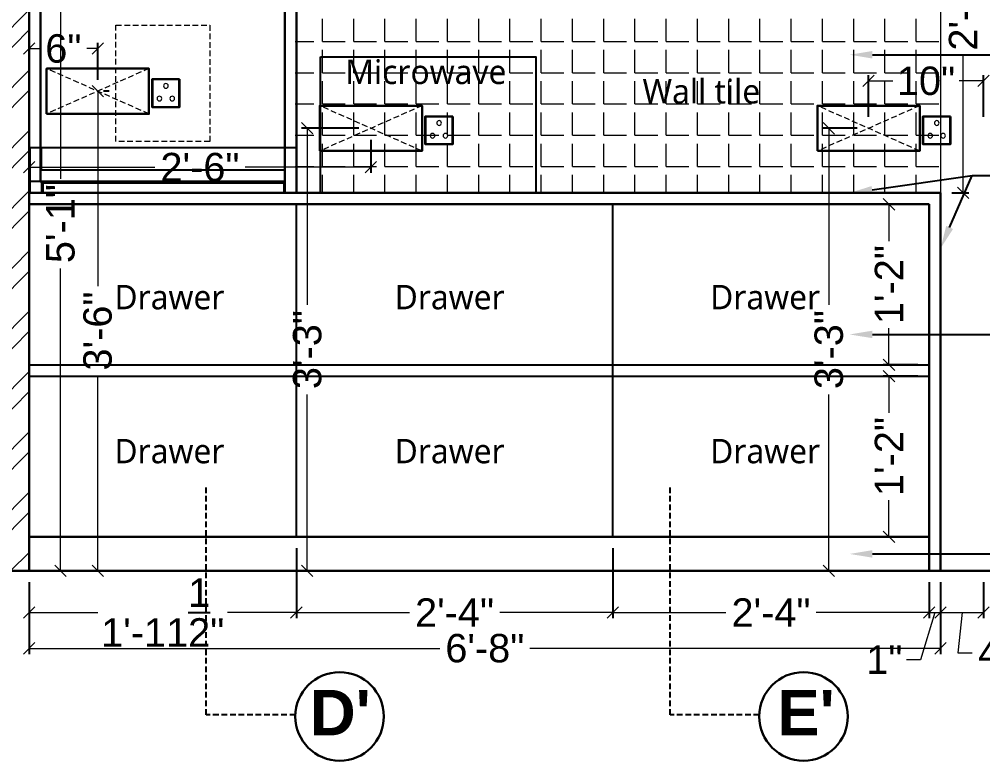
# Model space of a CAD drawing. Header units: millimetres. Extents: x 56222 to 3066687, y -650199 to -121287.
# Drawn here: x 133600.6 to 133685.3, y -184717.3 to -184652 of the extents above; entities that cross this region are included whole.
import ezdxf
from ezdxf import colors
from ezdxf.entities.mleader import LeaderData, LeaderLine
from ezdxf.math import Vec2, Vec3

# ---------------------------------------------------------------- set-up
doc = ezdxf.new("R2010")
doc.units = ezdxf.units.MM
doc.header["$MEASUREMENT"] = 0
doc.header["$PDMODE"] = 35
for name, pattern in [('00 . GROUND FLOOR$0$DASHED', [0.75, 0.5, -0.25]), ('CENTER', [2, 1.25, -0.25, 0.25, -0.25]), ('DASHED', [0.75, 0.5, -0.25]), ('DASHED2', [0.375, 0.25, -0.125])]:
    doc.linetypes.add(name, pattern=pattern)
doc.layers.get('Defpoints').update_dxf_attribs({"color": 220})
doc.layers.add('AR HATCH-7', color=7, linetype='Continuous')
for name, color, linetype, lineweight in [('COLUMN', 1, 'Continuous', 30), ('DIM.', 250, 'Continuous', 13), ('dim05', 1, 'Continuous', 13), ('el', 7, 'Continuous', 20), ('ELEC-wires', 1, 'DASHED2', 13), ('FURNITURE', 32, 'Continuous', 9), ('FURNITURE-1', 252, 'Continuous', 13), ('hatch-rcc', 251, 'Continuous', 9), ('Text', 7, 'Continuous', 15), ('wall', 7, 'Continuous', 30), ('XX~SLAB ( BEAM )~ ( DIM )', 7, 'Continuous', 9)]:
    doc.layers.add(name, color=color, linetype=linetype, lineweight=lineweight)
doc.styles.add('Arial', font='arial.ttf')
doc.styles.get("Standard").update_dxf_attribs({"font": 'arial.ttf', "height": 6})
doc.styles.add('style4', font='ARIALN.TTF')
doc.dimstyles.new('ISO-25', dxfattribs={"dimtxt": 2.5, "dimasz": 1, "dimexe": 0.5, "dimexo": 1, "dimtad": 0, "dimdec": 1, "dimlunit": 4, "dimtxsty": 'Standard', "dimblk": 'OBLIQUE', "dimcen": 2.5, "dimclrd": 1, "dimclre": 1, "dimclrt": 5, "dimadec": 0, "dimazin": 0, "dimtfac": 1, "dimtdec": 1, "dimtmove": 0, "dimatfit": 3, "dimfxl": 1, "dimlwd": -1, "dimarcsym": 0})

# ---------------------------------------------------------------- blocks, each defined once
blk = doc.blocks.new('_Oblique')
at = {"layer": 'wall', "color": 0, "lineweight": -2}
blk.add_line((-0.5, -0.5), (0.5, 0.5), dxfattribs=at)
blk = doc.blocks.new('*D169')
at = {"layer": 'Defpoints', "color": 0, "lineweight": 30, "transparency": 16777216}
for p in [(133652.788, -184697.567), (133680.635, -184700.567), (133652.788, -184704.233)]:
    blk.add_point(p, dxfattribs=at)
at = {"layer": 'dim05', "color": 1, "linetype": 'Continuous', "lineweight": -2, "transparency": 16777216}
for p, q in [((133652.788, -184698.567), (133652.788, -184704.733)), ((133680.635, -184701.567), (133680.635, -184704.733))]:
    blk.add_line(p, q, dxfattribs=at)
at = {"layer": 'dim05', "color": 1, "linetype": 'Continuous', "transparency": 16777216}
for p, q in [((133652.788, -184704.233), (133662.743, -184704.233)), ((133680.635, -184704.233), (133670.681, -184704.233))]:
    blk.add_line(p, q, dxfattribs=at)
at = {"layer": 'dim05', "color": 1, "transparency": 16777216, "rotation": 180}
blk.add_blockref('_Oblique', (133652.788, -184704.233), dxfattribs=at)
at = {"layer": 'dim05', "color": 1, "transparency": 16777216}
blk.add_blockref('_Oblique', (133680.635, -184704.233), dxfattribs=at)
at = {"layer": 'dim05', "color": 5, "lineweight": 25, "transparency": 16777216, "insert": (133666.712, -184704.233), "char_height": 2.5, "attachment_point": 5, "style": 'Arial'}
blk.add_mtext('2\'-4"', dxfattribs=at)
blk = doc.blocks.new('*D170')
at = {"layer": 'Defpoints', "color": 0, "lineweight": 30, "transparency": 16777216}
for p in [(133624.94, -184697.567), (133652.788, -184697.567), (133624.94, -184704.233)]:
    blk.add_point(p, dxfattribs=at)
at = {"layer": 'dim05', "color": 1, "linetype": 'Continuous', "lineweight": -2, "transparency": 16777216}
for p, q in [((133624.94, -184698.567), (133624.94, -184704.733)), ((133652.788, -184698.567), (133652.788, -184704.733))]:
    blk.add_line(p, q, dxfattribs=at)
at = {"layer": 'dim05', "color": 1, "linetype": 'Continuous', "transparency": 16777216}
for p, q in [((133624.94, -184704.233), (133634.895, -184704.233)), ((133652.788, -184704.233), (133642.833, -184704.233))]:
    blk.add_line(p, q, dxfattribs=at)
at = {"layer": 'dim05', "color": 1, "transparency": 16777216, "rotation": 180}
blk.add_blockref('_Oblique', (133624.94, -184704.233), dxfattribs=at)
at = {"layer": 'dim05', "color": 1, "transparency": 16777216}
blk.add_blockref('_Oblique', (133652.788, -184704.233), dxfattribs=at)
at = {"layer": 'dim05', "color": 5, "lineweight": 25, "transparency": 16777216, "insert": (133638.864, -184704.233), "char_height": 2.5, "attachment_point": 5, "style": 'Arial'}
blk.add_mtext('2\'-4"', dxfattribs=at)
blk = doc.blocks.new('*D181')
at = {"layer": 'Defpoints', "color": 0, "lineweight": 30, "transparency": 16777216}
for p in [(133680.635, -184668.318), (133677.095, -184682.443), (133680.635, -184682.443)]:
    blk.add_point(p, dxfattribs=at)
at = {"layer": 'dim05', "color": 1, "linetype": 'Continuous', "lineweight": -2, "transparency": 16777216}
for p, q in [((133679.635, -184668.318), (133676.595, -184668.318)), ((133679.635, -184682.443), (133676.595, -184682.443))]:
    blk.add_line(p, q, dxfattribs=at)
at = {"layer": 'dim05', "color": 1, "linetype": 'Continuous', "transparency": 16777216}
for p, q in [((133677.095, -184668.318), (133677.095, -184671.55)), ((133677.095, -184682.443), (133677.095, -184679.21))]:
    blk.add_line(p, q, dxfattribs=at)
at = {"layer": 'dim05', "color": 1, "transparency": 16777216}
for p, rotation in [((133677.095, -184668.318), 90), ((133677.095, -184682.443), 270)]:
    blk.add_blockref('_Oblique', p, dxfattribs=dict(at, rotation=rotation))
at = {"layer": 'dim05', "color": 5, "lineweight": 25, "transparency": 16777216, "insert": (133677.095, -184675.38), "char_height": 2.5, "attachment_point": 5, "rotation": 90, "style": 'Arial'}
blk.add_mtext('1\'-2"', dxfattribs=at)
blk = doc.blocks.new('*D182')
at = {"layer": 'Defpoints', "color": 0, "lineweight": 30, "transparency": 16777216}
for p in [(133680.635, -184683.443), (133677.095, -184697.567), (133680.635, -184697.567)]:
    blk.add_point(p, dxfattribs=at)
at = {"layer": 'dim05', "color": 1, "linetype": 'Continuous', "lineweight": -2, "transparency": 16777216}
for p, q in [((133679.635, -184683.443), (133676.595, -184683.443)), ((133679.635, -184697.567), (133676.595, -184697.567))]:
    blk.add_line(p, q, dxfattribs=at)
at = {"layer": 'dim05', "color": 1, "linetype": 'Continuous', "transparency": 16777216}
for p, q in [((133677.095, -184683.443), (133677.095, -184686.675)), ((133677.095, -184697.567), (133677.095, -184694.335))]:
    blk.add_line(p, q, dxfattribs=at)
at = {"layer": 'dim05', "color": 1, "transparency": 16777216}
for p, rotation in [((133677.095, -184683.443), 90), ((133677.095, -184697.567), 270)]:
    blk.add_blockref('_Oblique', p, dxfattribs=dict(at, rotation=rotation))
at = {"layer": 'dim05', "color": 5, "lineweight": 25, "transparency": 16777216, "insert": (133677.095, -184690.505), "char_height": 2.5, "attachment_point": 5, "rotation": 90, "style": 'Arial'}
blk.add_mtext('1\'-2"', dxfattribs=at)
blk = doc.blocks.new('*D184')
at = {"layer": 'Defpoints', "color": 0, "lineweight": 30, "transparency": 16777216}
for p in [(133681.635, -184635.318), (133683.629, -184635.318), (133681.635, -184667.318)]:
    blk.add_point(p, dxfattribs=at)
at = {"layer": 'dim05', "color": 1, "linetype": 'Continuous', "lineweight": -2, "transparency": 16777216}
for p, q in [((133682.635, -184635.318), (133684.129, -184635.318)), ((133682.635, -184667.318), (133684.129, -184667.318))]:
    blk.add_line(p, q, dxfattribs=at)
at = {"layer": 'dim05', "color": 1, "linetype": 'Continuous', "transparency": 16777216}
for p, q in [((133683.629, -184635.318), (133683.629, -184647.349)), ((133683.629, -184667.318), (133683.629, -184655.287))]:
    blk.add_line(p, q, dxfattribs=at)
at = {"layer": 'dim05', "color": 1, "transparency": 16777216}
for p, rotation in [((133683.629, -184635.318), 90), ((133683.629, -184667.318), 270)]:
    blk.add_blockref('_Oblique', p, dxfattribs=dict(at, rotation=rotation))
at = {"layer": 'dim05', "color": 5, "lineweight": 25, "transparency": 16777216, "insert": (133683.629, -184651.318), "char_height": 2.5, "attachment_point": 5, "rotation": 90, "style": 'Arial'}
blk.add_mtext('2\'-8"', dxfattribs=at)
blk = doc.blocks.new('*D200')
at = {"layer": 'Defpoints', "color": 0, "lineweight": 30, "transparency": 16777216}
for p in [(133601.418, -184700.567), (133624.94, -184700.567), (133601.418, -184704.233)]:
    blk.add_point(p, dxfattribs=at)
at = {"layer": 'dim05', "color": 1, "linetype": 'Continuous', "lineweight": -2, "transparency": 16777216}
for p, q in [((133601.418, -184701.567), (133601.418, -184704.733)), ((133624.94, -184701.567), (133624.94, -184704.733))]:
    blk.add_line(p, q, dxfattribs=at)
at = {"layer": 'dim05', "color": 1, "linetype": 'Continuous', "transparency": 16777216}
for p, q in [((133601.418, -184704.233), (133607.467, -184704.233)), ((133624.94, -184704.233), (133618.892, -184704.233))]:
    blk.add_line(p, q, dxfattribs=at)
at = {"layer": 'dim05', "color": 1, "transparency": 16777216, "rotation": 180}
blk.add_blockref('_Oblique', (133601.418, -184704.233), dxfattribs=at)
at = {"layer": 'dim05', "color": 1, "transparency": 16777216}
blk.add_blockref('_Oblique', (133624.94, -184704.233), dxfattribs=at)
at = {"layer": 'dim05', "color": 5, "lineweight": 25, "transparency": 16777216, "insert": (133613.179, -184704.233), "char_height": 2.5, "attachment_point": 5, "style": 'Arial'}
blk.add_mtext('1\'-11{\\H1x;\\S1/2;}"', dxfattribs=at)
blk = doc.blocks.new('erfer')
at = {"layer": 'hatch-rcc', "lineweight": 30}
blk.add_lwpolyline([(1905.896, -1304.212), (1908.378, -1304.212), (1908.378, -1306.728), (1905.896, -1306.728)], close=True, dxfattribs=at)
at = {"layer": 'hatch-rcc'}
blk.add_lwpolyline([(1905.962, -1304.277), (1908.313, -1304.277), (1908.313, -1306.662), (1905.962, -1306.662)], close=True, dxfattribs=at)
for centre in [(1907.138, -1304.812), (1906.56, -1305.954), (1907.717, -1305.954)]:
    blk.add_circle(centre, 0.211, dxfattribs=at)
blk = doc.blocks.new('6616')
at = {"color": 242, "linetype": 'DASHED', "true_color": 0xcd2027}
for p, q in [((386784.791, -36915.771), (386775.784, -36911.784)), ((386784.791, -36911.784), (386775.784, -36915.771))]:
    blk.add_line(p, q, dxfattribs=at)
at = {"layer": 'ELEC-wires', "color": 5, "linetype": 'ByBlock', "lineweight": 30, "ltscale": 4}
blk.add_lwpolyline([(386775.784, -36911.784), (386784.791, -36911.784), (386784.791, -36915.771), (386775.784, -36915.771)], close=True, dxfattribs=at)
blk = doc.blocks.new('*D218')
at = {"layer": 'Defpoints', "color": 0, "lineweight": 30, "transparency": 16777216}
for p in [(133631.426, -184661.63), (133625.904, -184700.567), (133631.426, -184700.567)]:
    blk.add_point(p, dxfattribs=at)
at = {"layer": 'dim05', "color": 1, "linetype": 'Continuous', "lineweight": -2, "transparency": 16777216}
for p, q in [((133630.426, -184661.63), (133625.404, -184661.63)), ((133630.426, -184700.567), (133625.404, -184700.567))]:
    blk.add_line(p, q, dxfattribs=at)
at = {"layer": 'dim05', "color": 1, "linetype": 'Continuous', "transparency": 16777216}
for p, q in [((133625.904, -184661.63), (133625.904, -184677.152)), ((133625.904, -184700.567), (133625.904, -184685.046))]:
    blk.add_line(p, q, dxfattribs=at)
at = {"layer": 'dim05', "color": 1, "transparency": 16777216}
for p, rotation in [((133625.904, -184661.63), 90), ((133625.904, -184700.567), 270)]:
    blk.add_blockref('_Oblique', p, dxfattribs=dict(at, rotation=rotation))
at = {"layer": 'dim05', "color": 5, "lineweight": 25, "transparency": 16777216, "insert": (133625.904, -184681.099), "char_height": 2.5, "attachment_point": 5, "rotation": 90, "style": 'Arial'}
blk.add_mtext('3\'-3"', dxfattribs=at)
blk = doc.blocks.new('*D219')
at = {"layer": 'Defpoints', "color": 0, "lineweight": 30, "transparency": 16777216}
for p in [(133601.418, -184661.632), (133631.498, -184661.632), (133601.418, -184665.06)]:
    blk.add_point(p, dxfattribs=at)
at = {"layer": 'dim05', "color": 1, "linetype": 'Continuous', "lineweight": -2, "transparency": 16777216}
for p, q in [((133601.418, -184662.632), (133601.418, -184665.56)), ((133631.498, -184662.632), (133631.498, -184665.56))]:
    blk.add_line(p, q, dxfattribs=at)
at = {"layer": 'dim05', "color": 1, "linetype": 'Continuous', "transparency": 16777216}
for p, q in [((133601.418, -184665.06), (133612.489, -184665.06)), ((133631.498, -184665.06), (133620.427, -184665.06))]:
    blk.add_line(p, q, dxfattribs=at)
at = {"layer": 'dim05', "color": 1, "transparency": 16777216, "rotation": 180}
blk.add_blockref('_Oblique', (133601.418, -184665.06), dxfattribs=at)
at = {"layer": 'dim05', "color": 1, "transparency": 16777216}
blk.add_blockref('_Oblique', (133631.498, -184665.06), dxfattribs=at)
at = {"layer": 'dim05', "color": 5, "lineweight": 25, "transparency": 16777216, "insert": (133616.458, -184665.06), "char_height": 2.5, "attachment_point": 5, "style": 'Arial'}
blk.add_mtext('2\'-6"', dxfattribs=at)
blk = doc.blocks.new('*D220')
at = {"layer": 'Defpoints', "color": 0, "lineweight": 30, "transparency": 16777216}
for p in [(133607.458, -184654.62), (133601.418, -184656.775), (133607.458, -184658.364)]:
    blk.add_point(p, dxfattribs=at)
at = {"layer": 'dim05', "color": 1, "linetype": 'Continuous', "lineweight": -2, "transparency": 16777216}
for p, q in [((133601.418, -184655.775), (133601.418, -184654.12)), ((133607.458, -184657.364), (133607.458, -184654.12))]:
    blk.add_line(p, q, dxfattribs=at)
at = {"layer": 'dim05', "color": 1, "linetype": 'Continuous', "transparency": 16777216}
for p, q in [((133601.418, -184654.62), (133602.37, -184654.62)), ((133607.458, -184654.62), (133606.507, -184654.62))]:
    blk.add_line(p, q, dxfattribs=at)
at = {"layer": 'dim05', "color": 1, "transparency": 16777216, "rotation": 180}
blk.add_blockref('_Oblique', (133601.418, -184654.62), dxfattribs=at)
at = {"layer": 'dim05', "color": 1, "transparency": 16777216}
blk.add_blockref('_Oblique', (133607.458, -184654.62), dxfattribs=at)
at = {"layer": 'dim05', "color": 5, "lineweight": 25, "transparency": 16777216, "insert": (133604.438, -184654.62), "char_height": 2.5, "attachment_point": 5, "style": 'Arial'}
blk.add_mtext('6"', dxfattribs=at)
blk = doc.blocks.new('*D221')
at = {"layer": 'Defpoints', "color": 0, "lineweight": 30, "transparency": 16777216}
for p in [(133607.458, -184658.364), (133607.458, -184700.567), (133607.458, -184700.567)]:
    blk.add_point(p, dxfattribs=at)
at = {"layer": 'dim05', "color": 1, "linetype": 'Continuous', "transparency": 16777216}
for p, q in [((133607.458, -184658.364), (133607.458, -184675.519)), ((133607.458, -184700.567), (133607.458, -184683.413))]:
    blk.add_line(p, q, dxfattribs=at)
at = {"layer": 'dim05', "color": 1, "linetype": 'Continuous', "lineweight": -2, "transparency": 16777216}
for p, q in [((133608.458, -184658.364), (133607.958, -184658.364)), ((133608.458, -184700.567), (133607.958, -184700.567))]:
    blk.add_line(p, q, dxfattribs=at)
at = {"layer": 'dim05', "color": 1, "transparency": 16777216}
for p, rotation in [((133607.458, -184658.364), 90), ((133607.458, -184700.567), 270)]:
    blk.add_blockref('_Oblique', p, dxfattribs=dict(at, rotation=rotation))
at = {"layer": 'dim05', "color": 5, "lineweight": 25, "transparency": 16777216, "insert": (133607.458, -184679.466), "char_height": 2.5, "attachment_point": 5, "rotation": 90, "style": 'Arial'}
blk.add_mtext('3\'-6"', dxfattribs=at)
blk = doc.blocks.new('*D223')
at = {"layer": 'Defpoints', "color": 0, "lineweight": 30, "transparency": 16777216}
for p in [(133608.458, -184639.463), (133604.188, -184700.567), (133608.458, -184700.567)]:
    blk.add_point(p, dxfattribs=at)
at = {"layer": 'dim05', "color": 1, "linetype": 'Continuous', "lineweight": -2, "transparency": 16777216}
for p, q in [((133607.458, -184639.463), (133603.688, -184639.463)), ((133607.458, -184700.567), (133603.688, -184700.567))]:
    blk.add_line(p, q, dxfattribs=at)
at = {"layer": 'dim05', "color": 1, "linetype": 'Continuous', "transparency": 16777216}
for p, q in [((133604.188, -184639.463), (133604.188, -184666.067)), ((133604.188, -184700.567), (133604.188, -184673.963))]:
    blk.add_line(p, q, dxfattribs=at)
at = {"layer": 'dim05', "color": 1, "transparency": 16777216}
for p, rotation in [((133604.188, -184639.463), 90), ((133604.188, -184700.567), 270)]:
    blk.add_blockref('_Oblique', p, dxfattribs=dict(at, rotation=rotation))
at = {"layer": 'dim05', "color": 5, "lineweight": 25, "transparency": 16777216, "insert": (133604.188, -184670.015), "char_height": 2.5, "attachment_point": 5, "rotation": 90, "style": 'Arial'}
blk.add_mtext('5\'-1"', dxfattribs=at)
blk = doc.blocks.new('*D281')
at = {"layer": 'Defpoints', "color": 0, "lineweight": 30, "transparency": 16777216}
for p in [(133601.418, -184700.567), (133681.635, -184700.567), (133681.635, -184707.384)]:
    blk.add_point(p, dxfattribs=at)
at = {"layer": 'dim05', "color": 1, "linetype": 'Continuous', "lineweight": -2, "transparency": 16777216}
for p, q in [((133601.418, -184701.567), (133601.418, -184707.884)), ((133681.635, -184701.567), (133681.635, -184707.884))]:
    blk.add_line(p, q, dxfattribs=at)
at = {"layer": 'dim05', "color": 1, "linetype": 'Continuous', "transparency": 16777216}
for p, q in [((133601.418, -184707.384), (133637.572, -184707.384)), ((133681.635, -184707.384), (133645.482, -184707.384))]:
    blk.add_line(p, q, dxfattribs=at)
at = {"layer": 'dim05', "color": 1, "transparency": 16777216, "rotation": 180}
blk.add_blockref('_Oblique', (133601.418, -184707.384), dxfattribs=at)
at = {"layer": 'dim05', "color": 1, "transparency": 16777216}
blk.add_blockref('_Oblique', (133681.635, -184707.384), dxfattribs=at)
at = {"layer": 'dim05', "color": 5, "lineweight": 25, "transparency": 16777216, "insert": (133641.527, -184707.384), "char_height": 2.5, "attachment_point": 5, "style": 'Arial'}
blk.add_mtext('6\'-8"', dxfattribs=at)
blk = doc.blocks.new('*D282')
at = {"layer": 'Defpoints', "color": 0, "lineweight": 30, "transparency": 16777216}
for p in [(133680.635, -184700.567), (133681.635, -184700.567), (133681.635, -184704.233)]:
    blk.add_point(p, dxfattribs=at)
at = {"layer": 'dim05', "color": 1, "linetype": 'Continuous', "lineweight": -2, "transparency": 16777216}
for p, q in [((133680.635, -184701.567), (133680.635, -184704.733)), ((133681.635, -184701.567), (133681.635, -184704.733))]:
    blk.add_line(p, q, dxfattribs=at)
at = {"layer": 'dim05', "color": 1, "linetype": 'Continuous', "transparency": 16777216}
for p, q in [((133680.635, -184704.233), (133679.635, -184704.233)), ((133681.135, -184704.233), (133679.88, -184708.383)), ((133680.635, -184704.233), (133681.635, -184704.233)), ((133680.635, -184704.233), (133681.635, -184704.233)), ((133681.635, -184704.233), (133682.635, -184704.233)), ((133679.88, -184708.383), (133678.63, -184708.383))]:
    blk.add_line(p, q, dxfattribs=at)
at = {"layer": 'dim05', "color": 1, "transparency": 16777216}
blk.add_blockref('_Oblique', (133680.635, -184704.233), dxfattribs=at)
at = {"layer": 'dim05', "color": 1, "transparency": 16777216, "rotation": 180}
blk.add_blockref('_Oblique', (133681.635, -184704.233), dxfattribs=at)
at = {"layer": 'dim05', "color": 5, "lineweight": 25, "transparency": 16777216, "insert": (133676.686, -184708.383), "char_height": 2.5, "attachment_point": 5, "style": 'Arial'}
blk.add_mtext('1"', dxfattribs=at)
blk = doc.blocks.new('*D283')
at = {"layer": 'Defpoints', "color": 0, "lineweight": 30, "transparency": 16777216}
for p in [(133685.418, -184700.567), (133681.635, -184700.818), (133685.418, -184704.233)]:
    blk.add_point(p, dxfattribs=at)
at = {"layer": 'dim05', "color": 1, "linetype": 'Continuous', "lineweight": -2, "transparency": 16777216}
for p, q in [((133681.635, -184701.818), (133681.635, -184704.733)), ((133685.418, -184701.567), (133685.418, -184704.733))]:
    blk.add_line(p, q, dxfattribs=at)
at = {"layer": 'dim05', "color": 1, "linetype": 'Continuous', "transparency": 16777216}
for p, q in [((133681.635, -184704.233), (133685.418, -184704.233)), ((133683.527, -184704.233), (133683.166, -184707.781)), ((133683.166, -184707.781), (133684.416, -184707.781))]:
    blk.add_line(p, q, dxfattribs=at)
at = {"layer": 'dim05', "color": 1, "transparency": 16777216, "rotation": 180}
blk.add_blockref('_Oblique', (133681.635, -184704.233), dxfattribs=at)
at = {"layer": 'dim05', "color": 1, "transparency": 16777216}
blk.add_blockref('_Oblique', (133685.418, -184704.233), dxfattribs=at)
at = {"layer": 'dim05', "color": 5, "lineweight": 25, "transparency": 16777216, "insert": (133686.528, -184707.781), "char_height": 2.5, "attachment_point": 5, "style": 'Arial'}
blk.add_mtext('4"', dxfattribs=at)
blk = doc.blocks.new('*D295')
at = {"layer": 'Defpoints', "color": 0, "lineweight": 30, "transparency": 16777216}
for p in [(133685.418, -184657.465), (133675.294, -184661.632), (133685.418, -184661.632)]:
    blk.add_point(p, dxfattribs=at)
at = {"layer": 'dim05', "color": 1, "linetype": 'Continuous', "lineweight": -2, "transparency": 16777216}
for p, q in [((133675.294, -184660.632), (133675.294, -184656.965)), ((133685.418, -184660.632), (133685.418, -184656.965))]:
    blk.add_line(p, q, dxfattribs=at)
at = {"layer": 'dim05', "color": 1, "linetype": 'Continuous', "transparency": 16777216}
for p, q in [((133675.294, -184657.465), (133677.441, -184657.465)), ((133685.418, -184657.465), (133683.272, -184657.465))]:
    blk.add_line(p, q, dxfattribs=at)
at = {"layer": 'dim05', "color": 1, "transparency": 16777216, "rotation": 180}
blk.add_blockref('_Oblique', (133675.294, -184657.465), dxfattribs=at)
at = {"layer": 'dim05', "color": 1, "transparency": 16777216}
blk.add_blockref('_Oblique', (133685.418, -184657.465), dxfattribs=at)
at = {"layer": 'dim05', "color": 5, "lineweight": 25, "transparency": 16777216, "insert": (133680.356, -184657.465), "char_height": 2.5, "attachment_point": 5, "style": 'Arial'}
blk.add_mtext('10"', dxfattribs=at)
blk = doc.blocks.new('*D296')
at = {"layer": 'Defpoints', "color": 0, "lineweight": 30, "transparency": 16777216}
for p in [(133675.294, -184661.632), (133671.805, -184700.567), (133674.876, -184700.567)]:
    blk.add_point(p, dxfattribs=at)
at = {"layer": 'dim05', "color": 1, "linetype": 'Continuous', "lineweight": -2, "transparency": 16777216}
for p, q in [((133674.294, -184661.632), (133671.305, -184661.632)), ((133673.876, -184700.567), (133671.305, -184700.567))]:
    blk.add_line(p, q, dxfattribs=at)
at = {"layer": 'dim05', "color": 1, "linetype": 'Continuous', "transparency": 16777216}
for p, q in [((133671.805, -184661.632), (133671.805, -184677.153)), ((133671.805, -184700.567), (133671.805, -184685.047))]:
    blk.add_line(p, q, dxfattribs=at)
at = {"layer": 'dim05', "color": 1, "transparency": 16777216}
for p, rotation in [((133671.805, -184661.632), 90), ((133671.805, -184700.567), 270)]:
    blk.add_blockref('_Oblique', p, dxfattribs=dict(at, rotation=rotation))
at = {"layer": 'dim05', "color": 5, "lineweight": 25, "transparency": 16777216, "insert": (133671.805, -184681.1), "char_height": 2.5, "attachment_point": 5, "rotation": 90, "style": 'Arial'}
blk.add_mtext('3\'-3"', dxfattribs=at)

msp = doc.modelspace()

# ---------------------------------------------------------------- hatches: boundary and pattern name
at = {"layer": 'AR HATCH-7', "linetype": 'CENTER', "lineweight": 15, "true_color": 0x939598}
h = msp.add_hatch(dxfattribs=at)
h.set_pattern_fill('ANSI32', color=252, scale=10)
h.set_pattern_definition([(45, (-925.0813, 961.3524), (-2.65165043, 2.65165043), []), (45, (-923.3135, 961.3524), (-2.65165043, 2.65165043), [])])
h.paths.add_polyline_path([(133601.418, -184588.567), (133596.918, -184588.567), (133596.918, -184700.567), (133601.418, -184700.567)])
at = {"layer": 'FURNITURE', "linetype": 'CENTER', "lineweight": 15, "true_color": 0xc7c8ca, "transparency": 33554687}
h = msp.add_hatch(dxfattribs=at)
h.set_pattern_fill('ANGLE', color=9, scale=10)
h.set_pattern_definition([(0, (-108.0134, -84.9895), (0, 2.75), [2, -0.75]), (90, (-108.0134, -84.9895), (-2.75, 2e-16), [2, -0.75])])
h.paths.add_polyline_path([(133681.635, -184644.513), (133624.847, -184644.513), (133624.847, -184667.318), (133681.635, -184667.318)])

# ---------------------------------------------------------------- linework, layer by layer
at = {"layer": 'COLUMN'}
msp.add_line((133594.558, -184700.567), (133728.569, -184700.567), dxfattribs=at)
at = {"layer": 'FURNITURE', "color": 9, "lineweight": 5, "true_color": 0xc7c8ca}
msp.add_line((133681.635, -184644.513), (133681.635, -184667.318), dxfattribs=at)
at = {"layer": 'FURNITURE', "lineweight": -3}
for p, q in [((133624.94, -184697.567), (133624.94, -184668.318)), ((133652.788, -184697.567), (133652.788, -184668.318))]:
    msp.add_line(p, q, dxfattribs=at)
at = {"layer": 'FURNITURE', "lineweight": 25}
for p, q in [((133681.635, -184668.318), (133681.635, -184700.567)), ((133601.418, -184682.443), (133680.635, -184682.443)), ((133601.418, -184683.443), (133680.635, -184683.443))]:
    msp.add_line(p, q, dxfattribs=at)
at = {"layer": 'FURNITURE', "lineweight": 30}
msp.add_line((133601.418, -184697.567), (133680.635, -184697.567), dxfattribs=at)
for points in [[(133601.418, -184616.72), (133624.94, -184616.72), (133624.94, -184667.318), (133601.418, -184667.318)], [(133602.418, -184617.72), (133623.94, -184617.72), (133623.94, -184666.318), (133602.418, -184666.318)]]:
    msp.add_lwpolyline(points, close=True, dxfattribs=at)
at = {"layer": 'FURNITURE', "linetype": 'DASHED', "lineweight": 15}
msp.add_lwpolyline([(133609.055, -184652.544), (133617.315, -184652.544), (133617.315, -184662.78), (133609.055, -184662.78)], close=True, dxfattribs=at)
at = {"layer": 'FURNITURE', "lineweight": -3}
msp.add_lwpolyline([(133627.072, -184655.34), (133646.027, -184655.34), (133646.027, -184667.318), (133627.072, -184667.318)], close=True, dxfattribs=at)
at = {"layer": 'FURNITURE', "lineweight": 30}
for points in [[(133681.635, -184667.318), (133601.418, -184667.318), (133601.418, -184668.318), (133680.635, -184668.318)], [(133680.635, -184668.318), (133680.635, -184700.567), (133681.635, -184700.567), (133681.635, -184667.318)]]:
    msp.add_lwpolyline(points, dxfattribs=at)
at = {"layer": 'FURNITURE', "lineweight": 25}
msp.add_lwpolyline([(133681.635, -184669.318), (133681.635, -184668.318)], dxfattribs=at)
at = {"layer": 'FURNITURE-1', "linetype": 'ByBlock', "lineweight": 25}
for p, q in [((133601.511, -184663.318), (133624.94, -184663.318)), ((133601.511, -184667.318), (133601.511, -184663.318)), ((133602.511, -184665.318), (133602.511, -184663.318)), ((133623.94, -184665.318), (133623.94, -184663.318)), ((133624.94, -184667.318), (133624.94, -184663.318)), ((133623.94, -184665.318), (133602.511, -184665.318)), ((133623.94, -184666.318), (133601.511, -184666.318)), ((133602.511, -184666.318), (133602.511, -184667.318)), ((133623.846, -184666.448), (133602.634, -184666.448)), ((133602.634, -184666.448), (133602.634, -184667.318)), ((133623.846, -184666.448), (133623.846, -184667.318)), ((133623.94, -184666.318), (133623.94, -184667.318)), ((133601.511, -184667.318), (133602.511, -184667.318)), ((133602.511, -184667.318), (133601.511, -184667.318)), ((133623.846, -184667.318), (133602.541, -184667.318)), ((133624.94, -184667.318), (133623.94, -184667.318))]:
    msp.add_line(p, q, dxfattribs=at)
at = {"layer": 'FURNITURE-1', "color": 252, "linetype": '00 . GROUND FLOOR$0$DASHED', "lineweight": 25, "true_color": 0x939598}
for points in [[(133624.854, -184713.222), (133617.011, -184713.222), (133617.011, -184693.202)], [(133665.681, -184713.222), (133657.837, -184713.222), (133657.837, -184693.202)]]:
    msp.add_lwpolyline(points, dxfattribs=at)
at = {"layer": 'FURNITURE-1', "color": 1, "linetype": 'ByBlock', "lineweight": 30}
for centre in [(133628.747, -184713.375), (133669.574, -184713.375)]:
    msp.add_circle(centre, 3.897, dxfattribs=at)
at = {"layer": 'XX~SLAB ( BEAM )~ ( DIM )', "lineweight": 30}
msp.add_line((133601.418, -184700.567), (133601.418, -184588.567), dxfattribs=at)

# ---------------------------------------------------------------- block references
at = {"layer": 'el', "color": 1, "transparency": 33554687, "xscale": -1, "rotation": 180.0000000001202}
for p in [(-253172.829, -221572.141), (-253148.789, -221575.41), (-253104.993, -221575.41)]:
    msp.add_blockref('6616', p, dxfattribs=at)
at = {"layer": 'FURNITURE-1', "transparency": 33554687, "xscale": -0.9762505880272067, "yscale": 0.9762505880272067, "zscale": 0.9762505880272067}
for p in [(135475.3, -183384.072), (135499.34, -183387.34), (135543.137, -183387.34)]:
    msp.add_blockref('erfer', p, dxfattribs=at)

# ---------------------------------------------------------------- texts
at = {"layer": 'DIM.', "color": 1, "char_height": 4, "attachment_point": 3}
for s, insert in [("{\\fArial|b1|i0|c0|p34;D'}", (133631.49, -184711.035)), ("{\\fArial|b1|i0|c0|p34;E'}", (133672.317, -184711.035))]:
    msp.add_mtext_dynamic_manual_height_columns(s, width=81.87572, gutter_width=1.128, heights=[0], dxfattribs=dict(at, insert=insert))
at = {"layer": 'Text', "ltscale": 20, "char_height": 2.14365, "attachment_point": 1}
for s, insert, width in [('\\pxqc;{\\fMalgun Gothic|b0|i0|c0|p34;\\C1;Microwave}', (133628.538, -184655.593, 0.129), 15.59214), ('\\pxqc;{\\fMalgun Gothic|b0|i0|c0|p34;\\C1;Wall tile}', (133652.788, -184657.303, 0.129), 15.59214), ('{\\fMalgun Gothic|b0|i0|c0|p34;\\C1;Drawer}', (133608.931, -184675.411), 39.27782), ('{\\fMalgun Gothic|b0|i0|c0|p34;\\C1;Drawer}', (133633.592, -184675.411), 39.27782), ('{\\fMalgun Gothic|b0|i0|c0|p34;\\C1;Drawer}', (133661.354, -184675.411), 39.27782), ('{\\fMalgun Gothic|b0|i0|c0|p34;\\C1;Drawer}', (133608.931, -184688.959), 39.27782), ('{\\fMalgun Gothic|b0|i0|c0|p34;\\C1;Drawer}', (133633.592, -184688.959), 39.27782), ('{\\fMalgun Gothic|b0|i0|c0|p34;\\C1;Drawer}', (133661.354, -184688.959), 39.27782)]:
    msp.add_mtext(s, dxfattribs=dict(at, insert=insert, width=width))

# ---------------------------------------------------------------- dimensions: what is measured, and where the dimension line sits
at = {"layer": 'dim05', "color": 27, "lineweight": 25, "true_color": 0x7d5120}
for base, p1, p2, angle, override, picture, middle in [((133683.629, -184635.318), (133681.635, -184667.318), (133681.635, -184635.318), 90, {"dimtxsty": 'Arial'}, '*D184', (133683.629, -184651.318)), ((133604.188, -184700.567), (133608.458, -184639.463), (133608.458, -184700.567), 90, {"dimdec": 0, "dimtxsty": 'Arial'}, '*D223', (133604.188, -184670.015)), ((133607.458, -184700.567), (133607.458, -184658.364), (133607.458, -184700.567), 90, {"dimdec": 0, "dimtxsty": 'Arial'}, '*D221', (133607.458, -184679.466)), ((133625.904, -184700.567), (133631.426, -184661.63), (133631.426, -184700.567), 90, {"dimdec": 0, "dimtxsty": 'Arial'}, '*D218', (133625.904, -184681.099)), ((133671.805, -184700.567), (133675.294, -184661.632), (133674.876, -184700.567), 90, {"dimdec": 0, "dimtxsty": 'Arial'}, '*D296', (133671.805, -184681.1)), ((133677.095, -184682.443), (133680.635, -184668.318), (133680.635, -184682.443), 90, {"dimdec": 0, "dimtxsty": 'Arial'}, '*D181', (133677.095, -184675.38)), ((133677.095, -184697.567), (133680.635, -184683.443), (133680.635, -184697.567), 90, {"dimtxsty": 'Arial'}, '*D182', (133677.095, -184690.505)), ((133624.94, -184704.233), (133652.788, -184697.567), (133624.94, -184697.567), 180, {"dimtxsty": 'Arial'}, '*D170', (133638.864, -184704.233)), ((133652.788, -184704.233), (133680.635, -184700.567), (133652.788, -184697.567), 180, {"dimtxsty": 'Arial'}, '*D169', (133666.712, -184704.233))]:
    dim = msp.add_linear_dim(base=base, p1=p1, p2=p2, angle=angle, dimstyle='ISO-25', override=override, dxfattribs=at)
    dim.commit()
    dim.dimension.update_dxf_attribs({"geometry": picture, "text_midpoint": middle})
for base, p1, p2, override, picture, middle in [((133607.458, -184654.62), (133601.418, -184656.775), (133607.458, -184658.364), {"dimdec": 0, "dimtxsty": 'Arial'}, '*D220', (133604.438, -184654.62)), ((133685.418, -184657.465), (133675.294, -184661.632), (133685.418, -184661.632), {"dimtxsty": 'Arial'}, '*D295', (133680.356, -184657.465)), ((133601.418, -184665.06), (133631.498, -184661.632), (133601.418, -184661.632), {"dimdec": 0, "dimtxsty": 'Arial'}, '*D219', (133616.458, -184665.06)), ((133601.418, -184704.233), (133624.94, -184700.567), (133601.418, -184700.567), {"dimtxsty": 'Arial'}, '*D200', (133613.179, -184704.233)), ((133681.635, -184707.384), (133601.418, -184700.567), (133681.635, -184700.567), {"dimtxsty": 'Arial'}, '*D281', (133641.527, -184707.384))]:
    dim = msp.add_linear_dim(base=base, p1=p1, p2=p2, dimstyle='ISO-25', override=override, dxfattribs=at)
    dim.commit()
    dim.dimension.update_dxf_attribs({"geometry": picture, "text_midpoint": middle})
for base, p1, p2, picture, middle in [((133681.635, -184704.233), (133680.635, -184700.567), (133681.635, -184700.567), '*D282', (133678.005, -184708.383)), ((133685.418, -184704.233), (133681.635, -184700.818), (133685.418, -184700.567), '*D283', (133685.041, -184707.781))]:
    dim = msp.add_linear_dim(base=base, p1=p1, p2=p2, dimstyle='ISO-25', override={"dimtxsty": 'Arial', "dimtmove": 1}, dxfattribs=at)
    dim.commit()
    dim.dimension.update_dxf_attribs({"geometry": picture, "text_midpoint": middle, "dimtype": 160})

# ---------------------------------------------------------------- leaders
at = {"layer": 'Text', "color": 1, "lineweight": 0, "ltscale": 20}
ml = msp.add_multileader_mtext('Standard', dxfattribs=at)
ml.set_content('Indirect light', color=1, style='style4')
ml.set_leader_properties()
ml.build(insert=Vec2(0, 0))
ml.multileader.update_dxf_attribs({"dogleg_length": 2.025, "arrow_head_size": 2})
ctx = ml.context
ctx.base_point, ctx.char_height, ctx.arrow_head_size, ctx.landing_gap_size, ctx.plane_origin = Vec3(133727.614, -184651.158, 0.078), 3, 2, 0.4, Vec3(133658.087, -184651.158, 0.078)
notes = []
notes.append((ctx, [(0, (1, 1, 0), (133675.534, -184651.158, 0.078), (1, 0), 52.08, [(0, [(133671.339, -184644.065, 0.078)], 0, [])])]))
ctx.mtext.insert = Vec3(133728.014, -184649.217, 0.078)
ml = msp.add_multileader_mtext('Standard', dxfattribs=at)
ml.set_content('Backsplash_\\PTile', color=1, style='style4')
ml.set_leader_properties()
ml.build(insert=Vec2(0, 0))
ml.multileader.update_dxf_attribs({"dogleg_length": 2.025, "arrow_head_size": 2})
ctx = ml.context
ctx.base_point, ctx.char_height, ctx.arrow_head_size, ctx.landing_gap_size, ctx.plane_origin = Vec3(133726.713, -184655.159, 0.078), 3, 2, 0.4, Vec3(133658.087, -184655.159, 0.078)
notes.append((ctx, [(0, (1, 1, 0), (133725.751, -184655.159, 0.078), (1, 0), 0.962, [(0, [(133673.63, -184655.159, 0.078)], 0, [])])]))
ctx.mtext.insert = Vec3(133727.113, -184653.634, 0.078)
ml = msp.add_multileader_mtext('Standard', dxfattribs=at)
ml.set_content('Platform_\\Pstone finish', color=1, style='style4')
ml.set_leader_properties()
ml.build(insert=Vec2(0, 0))
ml.multileader.update_dxf_attribs({"dogleg_length": 2.025, "arrow_head_size": 2})
ctx = ml.context
ctx.base_point, ctx.char_height, ctx.arrow_head_size, ctx.landing_gap_size, ctx.plane_origin = Vec3(133727.513, -184665.792, 0.078), 3, 2, 0.4, Vec3(133658.087, -184666.178, 0.078)
notes.append((ctx, [(0, (1, 1, 0), (133684.404, -184665.792, 0.078), (1, 0), 43.109, [(0, [(133673.63, -184667.318, 0.078)], 0, [])])]))
ctx.mtext.insert = Vec3(133727.913, -184664.267, 0.078)
ml = msp.add_multileader_mtext('Standard', dxfattribs=at)
ml.set_content('', color=1, style='style4')
ml.set_leader_properties()
ml.build(insert=Vec2(0, 0))
ml.multileader.update_dxf_attribs({"dogleg_length": 43.109, "arrow_head_size": 2})
ctx = ml.context
ctx.base_point, ctx.char_height, ctx.arrow_head_size, ctx.landing_gap_size, ctx.plane_origin = Vec3(133727.513, -184665.792), 3, 2, 0.4, Vec3(133681.635, -184672.192)
notes.append((ctx, [(0, (1, 1, 0), (133684.404, -184665.792), (1, 0), 43.109, [(0, [(133681.635, -184672.192)], 0, [])])]))
ctx.mtext.insert = Vec3(133727.913, -184664.292)
ml = msp.add_multileader_mtext('Standard', dxfattribs=at)
ml.set_content('Drawer finish in \\PPU/Acrylic ', color=1, style='style4')
ml.set_leader_properties()
ml.build(insert=Vec2(0, 0))
ml.multileader.update_dxf_attribs({"dogleg_length": 2.025, "arrow_head_size": 2})
ctx = ml.context
ctx.base_point, ctx.char_height, ctx.arrow_head_size, ctx.landing_gap_size, ctx.plane_origin = Vec3(133726.713, -184679.766, 0.078), 3, 2, 0.4, Vec3(133658.087, -184679.766, 0.078)
notes.append((ctx, [(0, (1, 1, 0), (133725.751, -184679.766, 0.078), (1, 0), 0.962, [(0, [(133673.63, -184679.766, 0.078)], 0, [])])]))
ctx.mtext.insert = Vec3(133727.113, -184677.825, 0.078)
ml = msp.add_multileader_mtext('Standard', dxfattribs=at)
ml.set_content('Skirting finish\\P in laminate', color=1, style='style4')
ml.set_leader_properties()
ml.build(insert=Vec2(0, 0))
ml.multileader.update_dxf_attribs({"dogleg_length": 2.025, "arrow_head_size": 2})
ctx = ml.context
ctx.base_point, ctx.char_height, ctx.arrow_head_size, ctx.landing_gap_size, ctx.plane_origin = Vec3(133726.713, -184699.077, 0.078), 3, 2, 0.4, Vec3(133658.087, -184699.077, 0.078)
notes.append((ctx, [(0, (1, 1, 0), (133725.751, -184699.077, 0.078), (1, 0), 0.962, [(0, [(133673.63, -184699.077, 0.078)], 0, [])])]))
ctx.mtext.insert = Vec3(133727.113, -184697.552, 0.078)
for ctx, leaders in notes:
    for number, flags, end, landing, length, lines in leaders:
        leader = LeaderData()
        leader.index, (leader.has_last_leader_line, leader.has_dogleg_vector, leader.attachment_direction) = number, flags
        leader.last_leader_point, leader.dogleg_vector, leader.dogleg_length = Vec3(end), Vec3(landing), length
        for number, points, colour, breaks in lines:
            line = LeaderLine()
            line.index, line.vertices, line.color, line.breaks = number, Vec3.list(points), colors.encode_raw_color(colour), breaks
            leader.lines.append(line)
        ctx.leaders.append(leader)

doc.saveas('drawing.dxf')
